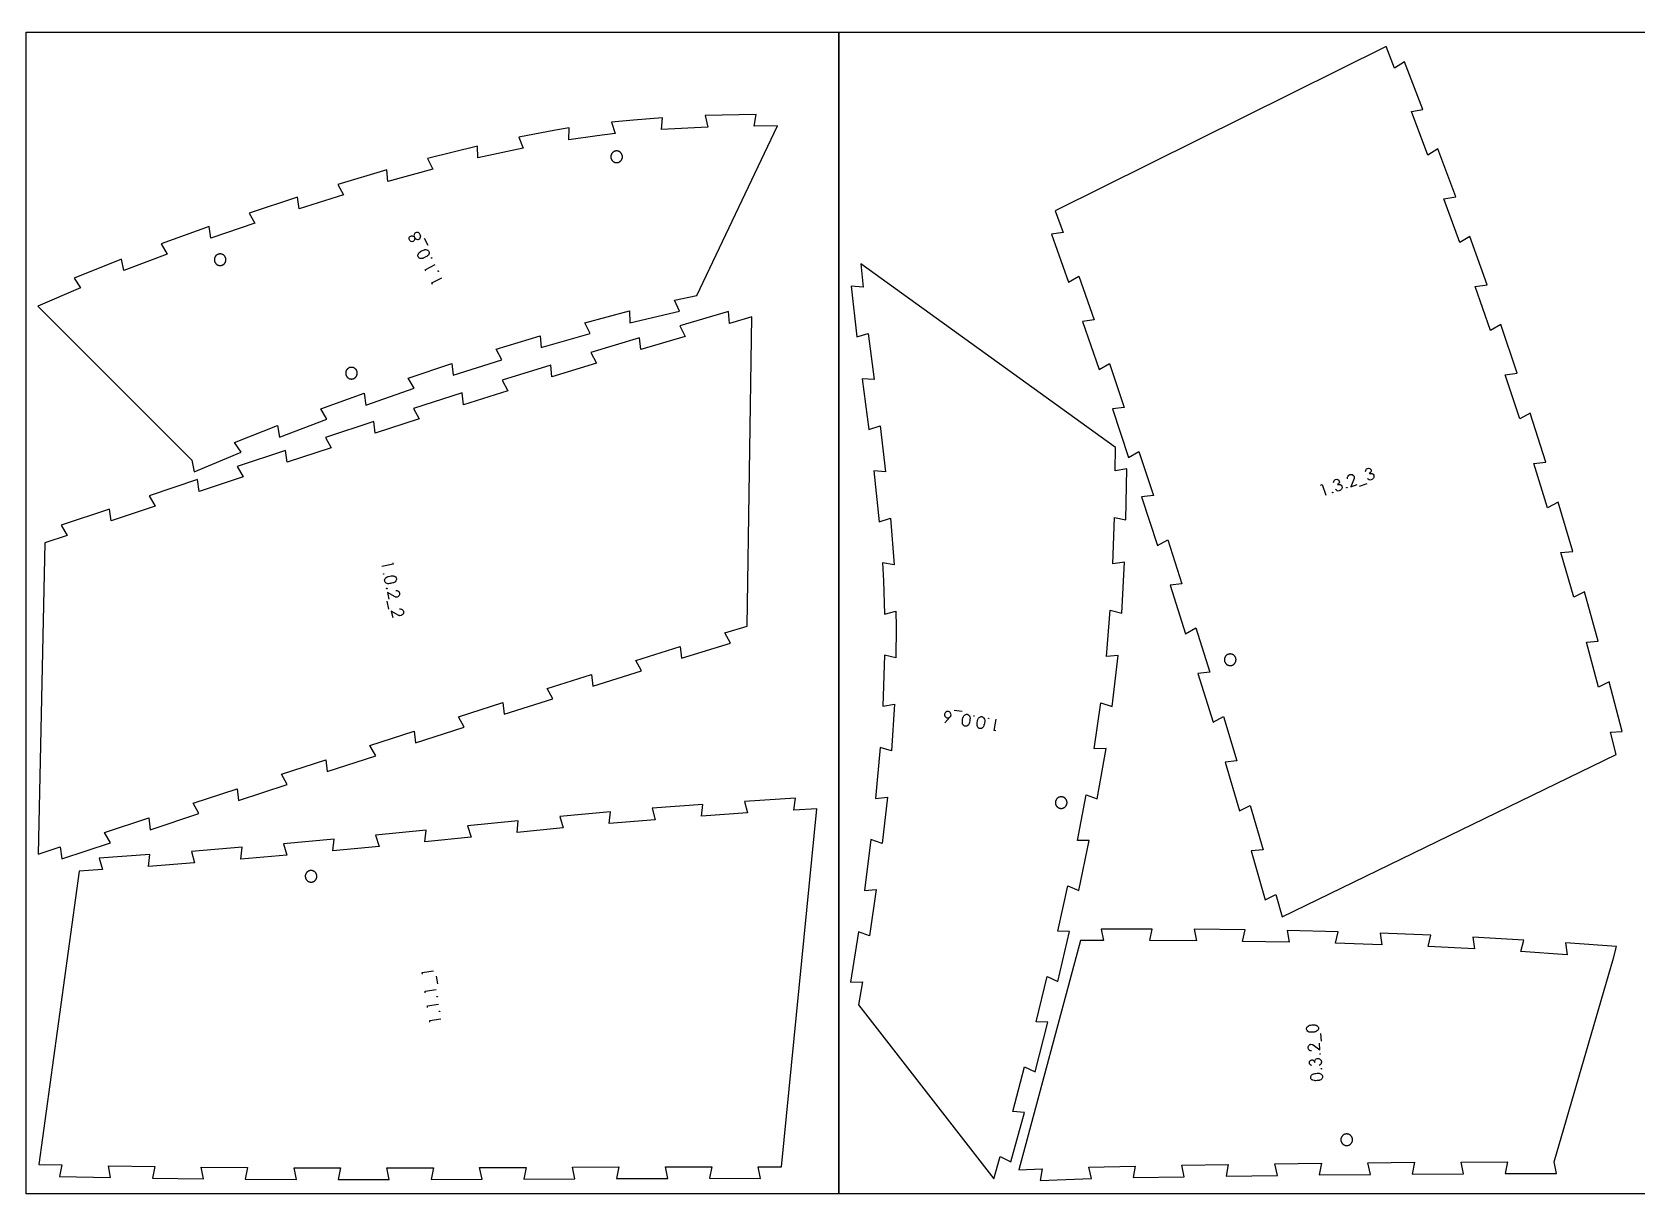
# Model space of a CAD drawing. Header units: millimetres. Extents: x 0 to 7990, y -4000 to -3000.
# Drawn here: x 4905 to 6287, y -4000 to -3000 of the extents above; entities that cross this region are included whole.
import ezdxf

# ---------------------------------------------------------------- set-up
doc = ezdxf.new("R2010")
doc.units = ezdxf.units.MM
doc.header["$MEASUREMENT"] = 0
for name, color, linetype, true_color in [('Default', 18, 'Continuous', 0x000000), ('nest$l_engrave_text', 5, 'Continuous', 0x0000ff), ('nest$l_inner_cut', 3, 'Continuous', 0x00ff00), ('nest$l_outer_cut', 1, 'Continuous', 0xff0000)]:
    doc.layers.add(name, color=color, linetype=linetype, true_color=true_color)

msp = doc.modelspace()

# ---------------------------------------------------------------- linework, layer by layer
at = {"layer": 'Default'}
for points in [[(4900, -4000), (4900, -3000), (5600, -3000), (5600, -4000)], [(5600, -4000), (5600, -3000), (6300, -3000), (6300, -4000)]]:
    msp.add_lwpolyline(points, close=True, dxfattribs=at)
at = {"layer": 'nest$l_engrave_text'}
for points in [[(5234.1, -3176.2), (5234.5, -3176.9), (5235, -3177.5), (5235.6, -3178), (5236.2, -3178.3), (5236.9, -3178.5), (5237.6, -3178.5), (5238.2, -3178.3), (5238.9, -3177.8), (5239.4, -3177.1), (5239.6, -3176.3), (5239.7, -3175.4), (5239.4, -3174.5), (5239, -3173.8), (5238.6, -3173.2), (5238, -3172.8), (5237.5, -3172.6), (5236.7, -3172.4), (5236, -3172.5), (5235.3, -3172.7), (5234.8, -3173.1), (5234.5, -3173.5), (5234.2, -3174.1), (5234, -3174.5), (5233.9, -3175.2), (5234, -3175.8), (5234.3, -3176.6), (5234.5, -3177.3), (5234.6, -3178), (5234.4, -3178.8), (5234.1, -3179.4), (5233.6, -3179.9), (5233.3, -3180.2), (5232.9, -3180.3), (5232.2, -3180.4), (5231.5, -3180.2), (5230.9, -3179.8), (5230.4, -3179.3), (5230, -3178.7), (5229.8, -3178.1), (5229.8, -3177.4), (5229.9, -3176.9), (5230.2, -3176.3), (5230.6, -3175.8), (5231.1, -3175.5), (5231.6, -3175.4), (5232.3, -3175.3), (5233, -3175.6), (5233.7, -3175.9)], [(5247, -3190.3), (5246.8, -3191), (5246.4, -3191.9), (5245.6, -3192.6), (5245.6, -3192.7), (5245.4, -3192.8), (5245.1, -3193), (5244.8, -3193.2), (5243.7, -3193.8), (5242.5, -3194.4), (5242.1, -3194.5), (5241.7, -3194.6), (5241.5, -3194.7), (5241.4, -3194.8), (5240.8, -3194.9), (5240.2, -3194.9), (5239.6, -3194.8), (5239.3, -3194.8), (5238.5, -3194.5), (5238, -3194), (5237.6, -3193.5), (5237.3, -3192.7), (5237.2, -3191.9), (5237.4, -3191.3), (5237.8, -3190.5), (5238.2, -3190), (5238.9, -3189.4), (5239.5, -3188.9), (5240.4, -3188.4), (5241.3, -3188), (5242, -3187.6), (5242.9, -3187.4), (5243.4, -3187.2), (5244.1, -3187.2), (5244.9, -3187.3), (5245.5, -3187.6), (5246, -3187.8), (5246.5, -3188.2), (5246.8, -3188.7), (5247, -3189.5)], [(5248.9, -3194.5), (5248.8, -3194.3), (5249, -3194.2), (5249.1, -3194.1), (5249.3, -3194.3), (5249.3, -3194.5), (5249.2, -3194.6), (5249, -3194.6)], [(5254.7, -3205.9), (5254.6, -3205.7), (5254.8, -3205.5), (5254.9, -3205.5), (5255.1, -3205.7), (5255.1, -3205.8), (5255, -3206), (5254.8, -3206)], [(6025.2, -3396.1), (6025.4, -3396.1), (6025.5, -3396.2), (6025.5, -3396.4), (6025.4, -3396.6), (6025.2, -3396.5), (6025.1, -3396.4), (6025.1, -3396.2)], [(6037.3, -3392), (6037.5, -3392), (6037.6, -3392.1), (6037.6, -3392.3), (6037.5, -3392.4), (6037.3, -3392.4), (6037.2, -3392.2), (6037.2, -3392.1)], [(5208.1, -3466.4), (5208.1, -3466.5), (5208, -3466.6), (5207.8, -3466.6), (5207.7, -3466.5), (5207.7, -3466.3), (5207.9, -3466.2), (5208, -3466.2)], [(5208.8, -3470.8), (5209.2, -3470.2), (5209.9, -3469.5), (5210.8, -3469), (5210.9, -3468.9), (5211.1, -3468.9), (5211.4, -3468.8), (5211.8, -3468.6), (5213, -3468.3), (5214.2, -3468.1), (5214.7, -3468.1), (5215.1, -3468), (5215.3, -3468), (5215.4, -3468), (5216.1, -3468.1), (5216.7, -3468.2), (5217.1, -3468.4), (5217.5, -3468.5), (5218.1, -3469), (5218.5, -3469.6), (5218.8, -3470.2), (5218.9, -3471.1), (5218.7, -3471.8), (5218.4, -3472.4), (5217.8, -3473.1), (5217.3, -3473.4), (5216.4, -3473.9), (5215.7, -3474.1), (5214.7, -3474.4), (5213.8, -3474.6), (5212.9, -3474.7), (5212.1, -3474.8), (5211.5, -3474.8), (5210.8, -3474.6), (5210.1, -3474.3), (5209.6, -3473.9), (5209.2, -3473.5), (5208.8, -3473), (5208.7, -3472.4), (5208.6, -3471.7)], [(5210.8, -3478.8), (5210.8, -3479), (5210.6, -3479.1), (5210.4, -3479.1), (5210.3, -3478.9), (5210.4, -3478.8), (5210.5, -3478.7), (5210.7, -3478.7)], [(5711.8, -3588), (5712.3, -3588.6), (5712.7, -3589.4), (5712.9, -3590.4), (5712.9, -3590.5), (5712.9, -3590.8), (5712.9, -3591.1), (5712.8, -3591.5), (5712.7, -3592.8), (5712.5, -3594), (5712.3, -3594.4), (5712.2, -3594.8), (5712.1, -3595), (5712.1, -3595.2), (5711.5, -3596.2), (5711.1, -3596.6), (5710.9, -3596.9), (5710.2, -3597.3), (5709.5, -3597.5), (5708.8, -3597.5), (5708, -3597.3), (5707.3, -3596.9), (5706.9, -3596.3), (5706.5, -3595.6), (5706.4, -3594.9), (5706.3, -3594), (5706.3, -3593.3), (5706.4, -3592.2), (5706.5, -3591.2), (5706.7, -3590.4), (5707, -3589.6), (5707.2, -3589.1), (5707.6, -3588.5), (5708.1, -3588), (5708.7, -3587.6), (5709.2, -3587.3), (5709.8, -3587.2), (5710.4, -3587.2), (5711.1, -3587.5)], [(5716.3, -3588.9), (5716.1, -3588.9), (5716.1, -3588.7), (5716.2, -3588.5), (5716.3, -3588.5), (5716.5, -3588.6), (5716.5, -3588.7), (5716.4, -3588.9)], [(5724.4, -3590), (5724.9, -3590.6), (5725.3, -3591.4), (5725.5, -3592.4), (5725.5, -3592.5), (5725.5, -3592.8), (5725.5, -3593.1), (5725.5, -3593.5), (5725.3, -3594.7), (5725.1, -3596), (5724.9, -3596.4), (5724.8, -3596.8), (5724.7, -3597), (5724.7, -3597.2), (5724.1, -3598.2), (5723.8, -3598.6), (5723.5, -3598.9), (5722.8, -3599.3), (5722.1, -3599.5), (5721.4, -3599.5), (5720.6, -3599.3), (5719.9, -3598.9), (5719.5, -3598.3), (5719.2, -3597.6), (5719, -3596.9), (5718.9, -3596), (5718.9, -3595.2), (5719, -3594.2), (5719.2, -3593.2), (5719.3, -3592.4), (5719.6, -3591.6), (5719.8, -3591.1), (5720.2, -3590.5), (5720.8, -3590), (5721.3, -3589.6), (5721.8, -3589.3), (5722.4, -3589.2), (5723, -3589.2), (5723.7, -3589.5)], [(5728.9, -3590.9), (5728.7, -3590.9), (5728.7, -3590.7), (5728.8, -3590.5), (5729, -3590.5), (5729.1, -3590.6), (5729.1, -3590.7), (5729, -3590.9)], [(5253.7, -3830.3), (5253.7, -3830.1), (5253.9, -3830), (5254, -3830.1), (5254.1, -3830.2), (5254.1, -3830.4), (5253.9, -3830.5), (5253.8, -3830.4)], [(5255.7, -3842.9), (5255.7, -3842.7), (5255.9, -3842.6), (5256, -3842.7), (5256.1, -3842.8), (5256.1, -3843), (5255.9, -3843.1), (5255.8, -3843.1)], [(6012.6, -3858.9), (6012.2, -3859.5), (6011.4, -3860), (6010.5, -3860.5), (6010.4, -3860.5), (6010.2, -3860.5), (6009.9, -3860.6), (6009.4, -3860.7), (6008.2, -3860.9), (6007, -3860.9), (6006.5, -3860.9), (6006.1, -3860.9), (6005.8, -3860.9), (6005.7, -3860.8), (6005.1, -3860.7), (6004.5, -3860.5), (6004.1, -3860.3), (6003.8, -3860.1), (6003.2, -3859.5), (6002.9, -3858.9), (6002.7, -3858.2), (6002.7, -3857.4), (6002.9, -3856.7), (6003.3, -3856.1), (6004, -3855.6), (6004.6, -3855.3), (6005.4, -3854.9), (6006.2, -3854.8), (6007.2, -3854.6), (6008.2, -3854.5), (6009, -3854.5), (6009.9, -3854.6), (6010.5, -3854.7), (6011.1, -3854.9), (6011.8, -3855.3), (6012.3, -3855.7), (6012.6, -3856.1), (6012.9, -3856.7), (6013, -3857.3), (6012.9, -3858.1)], [(6014.2, -3879.6), (6014.2, -3879.5), (6014.4, -3879.4), (6014.6, -3879.4), (6014.7, -3879.6), (6014.6, -3879.8), (6014.4, -3879.8), (6014.3, -3879.8)], [(6016.3, -3900.5), (6015.8, -3901.1), (6015.1, -3901.7), (6014.1, -3902.1), (6014, -3902.1), (6013.8, -3902.2), (6013.5, -3902.3), (6013.1, -3902.4), (6011.9, -3902.5), (6010.6, -3902.6), (6010.1, -3902.6), (6009.7, -3902.5), (6009.5, -3902.5), (6009.4, -3902.5), (6008.2, -3902.2), (6007.7, -3901.9), (6007.4, -3901.8), (6006.8, -3901.2), (6006.5, -3900.6), (6006.3, -3899.9), (6006.3, -3899.1), (6006.6, -3898.3), (6007, -3897.8), (6007.6, -3897.2), (6008.2, -3896.9), (6009.1, -3896.6), (6009.8, -3896.4), (6010.8, -3896.3), (6011.8, -3896.2), (6012.7, -3896.2), (6013.5, -3896.2), (6014.1, -3896.3), (6014.8, -3896.6), (6015.4, -3896.9), (6015.9, -3897.4), (6016.2, -3897.8), (6016.5, -3898.4), (6016.6, -3898.9), (6016.6, -3899.7)], [(6015.3, -3892.4), (6015.3, -3892.2), (6015.5, -3892.1), (6015.7, -3892.1), (6015.8, -3892.3), (6015.7, -3892.5), (6015.5, -3892.6), (6015.4, -3892.5)]]:
    msp.add_lwpolyline(points, close=True, dxfattribs=at)
for points in [[(5246.1, -3183.7), (5243.1, -3177.7)], [(5244.1, -3205.8), (5243.5, -3204.5), (5252.2, -3200)], [(5249.9, -3217.1), (5249.3, -3215.9), (5258, -3211.4)], [(6026, -3387.6), (6026.3, -3386.7), (6026.5, -3386), (6027.1, -3385.5), (6027.8, -3385.1), (6028.7, -3384.9), (6029.7, -3385.1), (6030.4, -3385.6), (6030.9, -3386.4), (6031, -3387.3), (6030.7, -3388.2), (6030.1, -3388.9), (6029.3, -3389.4), (6030.7, -3389.3), (6031.8, -3389.5), (6032.6, -3390), (6033.1, -3390.8), (6033.3, -3391.5), (6033.3, -3392.2), (6033.2, -3392.8), (6032.9, -3393.4), (6032.1, -3394.3), (6030.8, -3394.9), (6029.9, -3395), (6029.1, -3394.8), (6028.5, -3394.4), (6027.7, -3393.7)], [(6038.1, -3384.4), (6038.1, -3383.9), (6038.1, -3383.2), (6038.2, -3382.6), (6038.5, -3382.1), (6039.1, -3381.4), (6039.9, -3380.9), (6040.5, -3380.7), (6041, -3380.7), (6041.6, -3380.7), (6042.1, -3380.9), (6043.1, -3381.6), (6043.4, -3382), (6043.7, -3382.5), (6043.8, -3383.4), (6043.8, -3383.7), (6043.8, -3383.9), (6043.7, -3384.3), (6040.8, -3391.3), (6046.3, -3389.4)], [(6053.5, -3378.2), (6053.7, -3377.2), (6054, -3376.6), (6054.5, -3376), (6055.3, -3375.6), (6056.2, -3375.4), (6057.1, -3375.6), (6057.9, -3376.2), (6058.4, -3376.9), (6058.4, -3377.8), (6058.1, -3378.7), (6057.5, -3379.4), (6056.7, -3379.9), (6058.1, -3379.8), (6059.3, -3380), (6060.1, -3380.5), (6060.6, -3381.3), (6060.7, -3382), (6060.8, -3382.7), (6060.7, -3383.3), (6060.4, -3383.9), (6059.5, -3384.8), (6058.3, -3385.5), (6057.4, -3385.6), (6056.6, -3385.3), (6055.9, -3384.9), (6055.2, -3384.2)], [(6014.7, -3389.9), (6016.1, -3389.4), (6019.3, -3398.7)], [(6048.4, -3390.8), (6054.8, -3388.5)], [(5215.6, -3456.7), (5215.9, -3458.1), (5206.3, -3460.1)], [(5218.2, -3480.5), (5218.7, -3480.6), (5219.4, -3480.7), (5220, -3480.9), (5220.4, -3481.2), (5221.1, -3481.9), (5221.5, -3482.8), (5221.6, -3483.3), (5221.5, -3483.9), (5221.4, -3484.5), (5221.2, -3485), (5220.4, -3485.8), (5219.9, -3486.1), (5219.4, -3486.3), (5218.5, -3486.3), (5218.2, -3486.3), (5218, -3486.3), (5217.6, -3486.1), (5211.1, -3482.3), (5212.3, -3488)], [(5210.6, -3489.9), (5212, -3496.6)], [(5221.6, -3496.5), (5222.1, -3496.5), (5222.8, -3496.6), (5223.3, -3496.8), (5223.8, -3497.1), (5224.5, -3497.8), (5224.9, -3498.7), (5225, -3499.3), (5224.9, -3499.8), (5224.8, -3500.4), (5224.6, -3500.9), (5223.8, -3501.7), (5223.3, -3502), (5222.8, -3502.2), (5221.8, -3502.3), (5221.5, -3502.2), (5221.4, -3502.2), (5221, -3502.1), (5214.4, -3498.3), (5215.7, -3504)], [(5691.2, -3594.6), (5695.5, -3589.8), (5695.8, -3589.3), (5696.2, -3588.8), (5696.3, -3588.4), (5696.5, -3587.6), (5696.4, -3586.9), (5696.1, -3586.2), (5695.7, -3585.6), (5695.1, -3585.2), (5694.3, -3584.9), (5693.5, -3584.8), (5692.8, -3584.9), (5692, -3585.3), (5691.4, -3585.8), (5691.1, -3586.4), (5690.9, -3587.2), (5690.9, -3588), (5691.2, -3588.8), (5691.7, -3589.4), (5692.3, -3589.9), (5693, -3590.1), (5693.9, -3590.2), (5694.3, -3590.1), (5694.8, -3590), (5695.3, -3589.7), (5695.8, -3589.3)], [(5706, -3584.8), (5699.3, -3583.8)], [(5735.2, -3601.4), (5733.8, -3601.1), (5735.3, -3591.5)], [(5241.2, -3810.9), (5240.9, -3809.4), (5250.6, -3807.9)], [(5254.4, -3819.2), (5253.3, -3812.5)], [(5243.7, -3826.9), (5243.5, -3825.5), (5253.1, -3824)], [(5245.7, -3839.5), (5245.5, -3838.1), (5255.1, -3836.6)], [(5247.7, -3852.1), (5247.5, -3850.8), (5257.1, -3849.2)], [(6007, -3877), (6006.5, -3876.9), (6005.8, -3876.8), (6005.3, -3876.5), (6004.9, -3876.1), (6004.4, -3875.3), (6004.1, -3874.4), (6004, -3873.8), (6004.1, -3873.3), (6004.3, -3872.8), (6004.6, -3872.3), (6005.5, -3871.5), (6006, -3871.3), (6006.5, -3871.2), (6007.5, -3871.3), (6007.8, -3871.3), (6007.9, -3871.4), (6008.3, -3871.6), (6014.3, -3876.1), (6013.8, -3870.3)], [(6015.7, -3868.6), (6015.1, -3861.9)], [(6007.2, -3889.5), (6006.4, -3889.1), (6005.8, -3888.7), (6005.4, -3888), (6005.2, -3887.2), (6005.3, -3886.2), (6005.7, -3885.4), (6006.4, -3884.8), (6007.2, -3884.5), (6008.1, -3884.6), (6008.9, -3885.2), (6009.4, -3885.9), (6009.8, -3886.8), (6010, -3885.4), (6010.5, -3884.4), (6011.1, -3883.7), (6012, -3883.4), (6012.8, -3883.5), (6013.4, -3883.6), (6014, -3883.8), (6014.5, -3884.2), (6015.2, -3885.3), (6015.5, -3886.7), (6015.4, -3887.5), (6015, -3888.3), (6014.4, -3888.8), (6013.6, -3889.4)]]:
    msp.add_lwpolyline(points, dxfattribs=at)
at = {"layer": 'nest$l_inner_cut'}
for points in [[(5406.2, -3102.8), (5406.1, -3102.9), (5405.9, -3103), (5405.8, -3103.1), (5405.6, -3103.2), (5405.5, -3103.3), (5405.3, -3103.4), (5405.2, -3103.5), (5405.1, -3103.6), (5404.9, -3103.8), (5404.8, -3103.9), (5404.7, -3104), (5404.6, -3104.1), (5404.5, -3104.3), (5404.4, -3104.4), (5404.3, -3104.6), (5404.2, -3104.7), (5404.1, -3104.9), (5404, -3105), (5404, -3105.2), (5403.9, -3105.3), (5403.8, -3105.5), (5403.8, -3105.7), (5403.7, -3105.8), (5403.7, -3106), (5403.6, -3106.2), (5403.6, -3106.3), (5403.5, -3106.5), (5403.5, -3106.7), (5403.5, -3106.8), (5403.5, -3107), (5403.5, -3107.2), (5403.5, -3107.4), (5403.5, -3107.5), (5403.5, -3107.7), (5403.5, -3107.9), (5403.5, -3108), (5403.6, -3108.2), (5403.6, -3108.4), (5403.6, -3108.6), (5403.7, -3108.7), (5403.7, -3108.9), (5403.8, -3109.1), (5403.9, -3109.2), (5403.9, -3109.4), (5404, -3109.5), (5404.1, -3109.7), (5404.2, -3109.8), (5404.3, -3110), (5404.4, -3110.1), (5404.5, -3110.3), (5404.6, -3110.4), (5404.7, -3110.5), (5404.8, -3110.7), (5404.9, -3110.8), (5405, -3110.9), (5405.2, -3111), (5405.3, -3111.2), (5405.4, -3111.3), (5405.6, -3111.4), (5405.7, -3111.5), (5405.8, -3111.6), (5406, -3111.6), (5406.2, -3111.7), (5406.3, -3111.8), (5406.5, -3111.9), (5406.6, -3111.9), (5406.8, -3112), (5407, -3112.1), (5407.1, -3112.1), (5407.3, -3112.2), (5407.5, -3112.2), (5407.6, -3112.2), (5407.8, -3112.3), (5408, -3112.3), (5408.1, -3112.3), (5408.3, -3112.3), (5408.5, -3112.3), (5408.7, -3112.3), (5408.8, -3112.3), (5409, -3112.3), (5409.2, -3112.2), (5409.4, -3112.2), (5409.5, -3112.2), (5409.7, -3112.1), (5409.9, -3112.1), (5410, -3112.1), (5410.2, -3112), (5410.4, -3111.9), (5410.5, -3111.9), (5410.7, -3111.8), (5410.8, -3111.7), (5411, -3111.6), (5411.1, -3111.5), (5411.3, -3111.4), (5411.4, -3111.3), (5411.5, -3111.2), (5411.7, -3111.1), (5411.8, -3111), (5411.9, -3110.9), (5412.1, -3110.8), (5412.2, -3110.7), (5412.3, -3110.5), (5412.4, -3110.4), (5412.5, -3110.2), (5412.6, -3110.1), (5412.7, -3110), (5412.8, -3109.8), (5412.9, -3109.7), (5413, -3109.5), (5413, -3109.4), (5413.1, -3109.2), (5413.2, -3109), (5413.2, -3108.9), (5413.3, -3108.7), (5413.3, -3108.5), (5413.4, -3108.4), (5413.4, -3108.2), (5413.4, -3108), (5413.4, -3107.8), (5413.5, -3107.7), (5413.5, -3107.5), (5413.5, -3107.3), (5413.5, -3107.2), (5413.5, -3107), (5413.5, -3106.8), (5413.4, -3106.6), (5413.4, -3106.5), (5413.4, -3106.3), (5413.3, -3106.1), (5413.3, -3106), (5413.2, -3105.8), (5413.2, -3105.6), (5413.1, -3105.5), (5413.1, -3105.3), (5413, -3105.1), (5412.9, -3105), (5412.8, -3104.8), (5412.7, -3104.7), (5412.6, -3104.5), (5412.5, -3104.4), (5412.4, -3104.3), (5412.3, -3104.1), (5412.2, -3104), (5412.1, -3103.9), (5412, -3103.7), (5411.9, -3103.6), (5411.7, -3103.5), (5411.6, -3103.4), (5411.5, -3103.3), (5411.3, -3103.2), (5411.2, -3103.1), (5411, -3103), (5410.9, -3102.9), (5410.7, -3102.8), (5410.6, -3102.8), (5410.4, -3102.7), (5410.2, -3102.6), (5410.1, -3102.6), (5409.9, -3102.5), (5409.7, -3102.5), (5409.6, -3102.4), (5409.4, -3102.4), (5409.2, -3102.4), (5409.1, -3102.3), (5408.9, -3102.3), (5408.7, -3102.3), (5408.5, -3102.3), (5408.4, -3102.3), (5408.2, -3102.3), (5408, -3102.3), (5407.9, -3102.3), (5407.7, -3102.4), (5407.5, -3102.4), (5407.3, -3102.4), (5407.2, -3102.5), (5407, -3102.5), (5406.8, -3102.6), (5406.7, -3102.6), (5406.5, -3102.7), (5406.4, -3102.8)], [(5064.7, -3191.4), (5064.6, -3191.5), (5064.4, -3191.6), (5064.3, -3191.7), (5064.1, -3191.8), (5064, -3191.9), (5063.8, -3192), (5063.7, -3192.1), (5063.6, -3192.2), (5063.4, -3192.4), (5063.3, -3192.5), (5063.2, -3192.6), (5063.1, -3192.7), (5063, -3192.9), (5062.9, -3193), (5062.8, -3193.2), (5062.7, -3193.3), (5062.6, -3193.5), (5062.5, -3193.6), (5062.5, -3193.8), (5062.4, -3193.9), (5062.3, -3194.1), (5062.3, -3194.3), (5062.2, -3194.4), (5062.2, -3194.6), (5062.1, -3194.8), (5062.1, -3194.9), (5062, -3195.1), (5062, -3195.3), (5062, -3195.4), (5062, -3195.6), (5062, -3195.8), (5062, -3196), (5062, -3196.1), (5062, -3196.3), (5062, -3196.5), (5062, -3196.6), (5062.1, -3196.8), (5062.1, -3197), (5062.1, -3197.2), (5062.2, -3197.3), (5062.2, -3197.5), (5062.3, -3197.7), (5062.4, -3197.8), (5062.4, -3198), (5062.5, -3198.1), (5062.6, -3198.3), (5062.7, -3198.4), (5062.8, -3198.6), (5062.9, -3198.7), (5063, -3198.9), (5063.1, -3199), (5063.2, -3199.1), (5063.3, -3199.3), (5063.4, -3199.4), (5063.5, -3199.5), (5063.7, -3199.6), (5063.8, -3199.8), (5063.9, -3199.9), (5064.1, -3200), (5064.2, -3200.1), (5064.3, -3200.2), (5064.5, -3200.2), (5064.7, -3200.3), (5064.8, -3200.4), (5065, -3200.5), (5065.1, -3200.5), (5065.3, -3200.6), (5065.5, -3200.7), (5065.6, -3200.7), (5065.8, -3200.8), (5066, -3200.8), (5066.1, -3200.8), (5066.3, -3200.9), (5066.5, -3200.9), (5066.6, -3200.9), (5066.8, -3200.9), (5067, -3200.9), (5067.2, -3200.9), (5067.3, -3200.9), (5067.5, -3200.9), (5067.7, -3200.9), (5067.9, -3200.8), (5068, -3200.8), (5068.2, -3200.8), (5068.4, -3200.7), (5068.5, -3200.7), (5068.7, -3200.6), (5068.9, -3200.5), (5069, -3200.5), (5069.2, -3200.4), (5069.3, -3200.3), (5069.5, -3200.2), (5069.6, -3200.1), (5069.8, -3200), (5069.9, -3199.9), (5070, -3199.8), (5070.2, -3199.7), (5070.3, -3199.6), (5070.4, -3199.5), (5070.6, -3199.4), (5070.7, -3199.3), (5070.8, -3199.1), (5070.9, -3199), (5071, -3198.9), (5071.1, -3198.7), (5071.2, -3198.6), (5071.3, -3198.4), (5071.4, -3198.3), (5071.5, -3198.1), (5071.5, -3198), (5071.6, -3197.8), (5071.7, -3197.6), (5071.7, -3197.5), (5071.8, -3197.3), (5071.8, -3197.1), (5071.9, -3197), (5071.9, -3196.8), (5071.9, -3196.6), (5071.9, -3196.5), (5072, -3196.3), (5072, -3196.1), (5072, -3195.9), (5072, -3195.8), (5072, -3195.6), (5072, -3195.4), (5071.9, -3195.2), (5071.9, -3195.1), (5071.9, -3194.9), (5071.8, -3194.7), (5071.8, -3194.6), (5071.7, -3194.4), (5071.7, -3194.2), (5071.6, -3194.1), (5071.6, -3193.9), (5071.5, -3193.7), (5071.4, -3193.6), (5071.3, -3193.4), (5071.2, -3193.3), (5071.1, -3193.1), (5071, -3193), (5070.9, -3192.9), (5070.8, -3192.7), (5070.7, -3192.6), (5070.6, -3192.5), (5070.5, -3192.3), (5070.4, -3192.2), (5070.2, -3192.1), (5070.1, -3192), (5070, -3191.9), (5069.8, -3191.8), (5069.7, -3191.7), (5069.5, -3191.6), (5069.4, -3191.5), (5069.2, -3191.4), (5069.1, -3191.4), (5068.9, -3191.3), (5068.7, -3191.2), (5068.6, -3191.2), (5068.4, -3191.1), (5068.2, -3191.1), (5068.1, -3191), (5067.9, -3191), (5067.7, -3191), (5067.6, -3190.9), (5067.4, -3190.9), (5067.2, -3190.9), (5067, -3190.9), (5066.9, -3190.9), (5066.7, -3190.9), (5066.5, -3190.9), (5066.4, -3190.9), (5066.2, -3191), (5066, -3191), (5065.8, -3191), (5065.7, -3191.1), (5065.5, -3191.1), (5065.3, -3191.2), (5065.2, -3191.2), (5065, -3191.3), (5064.9, -3191.4)], [(5177.8, -3289.1), (5177.7, -3289.2), (5177.5, -3289.3), (5177.4, -3289.4), (5177.2, -3289.5), (5177.1, -3289.6), (5176.9, -3289.7), (5176.8, -3289.8), (5176.7, -3289.9), (5176.6, -3290), (5176.4, -3290.2), (5176.3, -3290.3), (5176.2, -3290.4), (5176.1, -3290.6), (5176, -3290.7), (5175.9, -3290.8), (5175.8, -3291), (5175.7, -3291.1), (5175.6, -3291.3), (5175.6, -3291.4), (5175.5, -3291.6), (5175.4, -3291.8), (5175.4, -3291.9), (5175.3, -3292.1), (5175.3, -3292.3), (5175.2, -3292.4), (5175.2, -3292.6), (5175.2, -3292.8), (5175.1, -3292.9), (5175.1, -3293.1), (5175.1, -3293.3), (5175.1, -3293.5), (5175.1, -3293.6), (5175.1, -3293.8), (5175.1, -3294), (5175.1, -3294.1), (5175.1, -3294.3), (5175.2, -3294.5), (5175.2, -3294.7), (5175.2, -3294.8), (5175.3, -3295), (5175.3, -3295.2), (5175.4, -3295.3), (5175.5, -3295.5), (5175.5, -3295.6), (5175.6, -3295.8), (5175.7, -3296), (5175.8, -3296.1), (5175.9, -3296.3), (5176, -3296.4), (5176.1, -3296.5), (5176.2, -3296.7), (5176.3, -3296.8), (5176.4, -3296.9), (5176.5, -3297.1), (5176.6, -3297.2), (5176.8, -3297.3), (5176.9, -3297.4), (5177, -3297.5), (5177.2, -3297.6), (5177.3, -3297.7), (5177.5, -3297.8), (5177.6, -3297.9), (5177.8, -3298), (5177.9, -3298.1), (5178.1, -3298.1), (5178.2, -3298.2), (5178.4, -3298.3), (5178.6, -3298.3), (5178.7, -3298.4), (5178.9, -3298.4), (5179.1, -3298.5), (5179.2, -3298.5), (5179.4, -3298.5), (5179.6, -3298.5), (5179.8, -3298.6), (5179.9, -3298.6), (5180.1, -3298.6), (5180.3, -3298.6), (5180.4, -3298.6), (5180.6, -3298.5), (5180.8, -3298.5), (5181, -3298.5), (5181.1, -3298.5), (5181.3, -3298.4), (5181.5, -3298.4), (5181.6, -3298.3), (5181.8, -3298.3), (5182, -3298.2), (5182.1, -3298.1), (5182.3, -3298.1), (5182.4, -3298), (5182.6, -3297.9), (5182.7, -3297.8), (5182.9, -3297.7), (5183, -3297.6), (5183.2, -3297.5), (5183.3, -3297.4), (5183.4, -3297.3), (5183.6, -3297.2), (5183.7, -3297.1), (5183.8, -3296.9), (5183.9, -3296.8), (5184, -3296.7), (5184.1, -3296.5), (5184.2, -3296.4), (5184.3, -3296.2), (5184.4, -3296.1), (5184.5, -3295.9), (5184.6, -3295.8), (5184.6, -3295.6), (5184.7, -3295.5), (5184.8, -3295.3), (5184.8, -3295.1), (5184.9, -3295), (5184.9, -3294.8), (5185, -3294.6), (5185, -3294.5), (5185, -3294.3), (5185.1, -3294.1), (5185.1, -3293.9), (5185.1, -3293.8), (5185.1, -3293.6), (5185.1, -3293.4), (5185.1, -3293.3), (5185.1, -3293.1), (5185, -3292.9), (5185, -3292.7), (5185, -3292.6), (5184.9, -3292.4), (5184.9, -3292.2), (5184.9, -3292.1), (5184.8, -3291.9), (5184.7, -3291.7), (5184.7, -3291.6), (5184.6, -3291.4), (5184.5, -3291.3), (5184.4, -3291.1), (5184.4, -3291), (5184.3, -3290.8), (5184.2, -3290.7), (5184.1, -3290.5), (5184, -3290.4), (5183.8, -3290.3), (5183.7, -3290.1), (5183.6, -3290), (5183.5, -3289.9), (5183.3, -3289.8), (5183.2, -3289.7), (5183.1, -3289.6), (5182.9, -3289.5), (5182.8, -3289.4), (5182.6, -3289.3), (5182.5, -3289.2), (5182.3, -3289.1), (5182.2, -3289), (5182, -3289), (5181.9, -3288.9), (5181.7, -3288.8), (5181.5, -3288.8), (5181.4, -3288.7), (5181.2, -3288.7), (5181, -3288.7), (5180.9, -3288.6), (5180.7, -3288.6), (5180.5, -3288.6), (5180.3, -3288.6), (5180.2, -3288.6), (5180, -3288.6), (5179.8, -3288.6), (5179.6, -3288.6), (5179.5, -3288.6), (5179.3, -3288.6), (5179.1, -3288.7), (5179, -3288.7), (5178.8, -3288.7), (5178.6, -3288.8), (5178.5, -3288.8), (5178.3, -3288.9), (5178.1, -3289), (5178, -3289)], [(5941.7, -3538.6), (5941.6, -3538.4), (5941.6, -3538.3), (5941.5, -3538.1), (5941.4, -3538), (5941.3, -3537.8), (5941.3, -3537.7), (5941.2, -3537.5), (5941.1, -3537.4), (5941, -3537.2), (5940.9, -3537.1), (5940.7, -3537), (5940.6, -3536.8), (5940.5, -3536.7), (5940.4, -3536.6), (5940.3, -3536.5), (5940.1, -3536.4), (5940, -3536.3), (5939.8, -3536.2), (5939.7, -3536.1), (5939.6, -3536), (5939.4, -3535.9), (5939.3, -3535.8), (5939.1, -3535.7), (5938.9, -3535.6), (5938.8, -3535.6), (5938.6, -3535.5), (5938.5, -3535.5), (5938.3, -3535.4), (5938.1, -3535.4), (5937.9, -3535.3), (5937.8, -3535.3), (5937.6, -3535.3), (5937.4, -3535.3), (5937.3, -3535.2), (5937.1, -3535.2), (5936.9, -3535.2), (5936.7, -3535.2), (5936.6, -3535.3), (5936.4, -3535.3), (5936.2, -3535.3), (5936, -3535.3), (5935.9, -3535.4), (5935.7, -3535.4), (5935.5, -3535.4), (5935.4, -3535.5), (5935.2, -3535.6), (5935.1, -3535.6), (5934.9, -3535.7), (5934.7, -3535.8), (5934.6, -3535.8), (5934.4, -3535.9), (5934.3, -3536), (5934.1, -3536.1), (5934, -3536.2), (5933.9, -3536.3), (5933.7, -3536.4), (5933.6, -3536.5), (5933.5, -3536.7), (5933.3, -3536.8), (5933.2, -3536.9), (5933.1, -3537), (5933, -3537.2), (5932.9, -3537.3), (5932.8, -3537.5), (5932.7, -3537.6), (5932.6, -3537.8), (5932.5, -3537.9), (5932.5, -3538.1), (5932.4, -3538.2), (5932.3, -3538.4), (5932.3, -3538.5), (5932.2, -3538.7), (5932.2, -3538.9), (5932.1, -3539), (5932.1, -3539.2), (5932, -3539.4), (5932, -3539.6), (5932, -3539.7), (5932, -3539.9), (5932, -3540.1), (5932, -3540.2), (5932, -3540.4), (5932, -3540.6), (5932, -3540.8), (5932, -3540.9), (5932, -3541.1), (5932.1, -3541.3), (5932.1, -3541.4), (5932.2, -3541.6), (5932.2, -3541.8), (5932.3, -3541.9), (5932.3, -3542.1), (5932.4, -3542.3), (5932.5, -3542.4), (5932.5, -3542.6), (5932.6, -3542.7), (5932.7, -3542.9), (5932.8, -3543), (5932.9, -3543.2), (5933, -3543.3), (5933.1, -3543.4), (5933.2, -3543.6), (5933.4, -3543.7), (5933.5, -3543.8), (5933.6, -3543.9), (5933.7, -3544.1), (5933.9, -3544.2), (5934, -3544.3), (5934.2, -3544.4), (5934.3, -3544.5), (5934.4, -3544.6), (5934.6, -3544.6), (5934.8, -3544.7), (5934.9, -3544.8), (5935.1, -3544.9), (5935.2, -3544.9), (5935.4, -3545), (5935.6, -3545), (5935.7, -3545.1), (5935.9, -3545.1), (5936.1, -3545.2), (5936.2, -3545.2), (5936.4, -3545.2), (5936.6, -3545.2), (5936.8, -3545.2), (5936.9, -3545.2), (5937.1, -3545.2), (5937.3, -3545.2), (5937.4, -3545.2), (5937.6, -3545.2), (5937.8, -3545.2), (5938, -3545.1), (5938.1, -3545.1), (5938.3, -3545.1), (5938.5, -3545), (5938.6, -3545), (5938.8, -3544.9), (5939, -3544.8), (5939.1, -3544.8), (5939.3, -3544.7), (5939.4, -3544.6), (5939.6, -3544.5), (5939.7, -3544.4), (5939.9, -3544.3), (5940, -3544.2), (5940.1, -3544.1), (5940.3, -3544), (5940.4, -3543.9), (5940.5, -3543.8), (5940.6, -3543.6), (5940.8, -3543.5), (5940.9, -3543.4), (5941, -3543.2), (5941.1, -3543.1), (5941.2, -3542.9), (5941.3, -3542.8), (5941.3, -3542.6), (5941.4, -3542.5), (5941.5, -3542.3), (5941.6, -3542.2), (5941.6, -3542), (5941.7, -3541.8), (5941.8, -3541.7), (5941.8, -3541.5), (5941.8, -3541.3), (5941.9, -3541.2), (5941.9, -3541), (5941.9, -3540.8), (5941.9, -3540.7), (5942, -3540.5), (5942, -3540.3), (5942, -3540.1), (5942, -3540), (5941.9, -3539.8), (5941.9, -3539.6), (5941.9, -3539.5), (5941.9, -3539.3), (5941.8, -3539.1), (5941.8, -3538.9), (5941.7, -3538.8)], [(5786.5, -3662.4), (5786.4, -3662.6), (5786.4, -3662.8), (5786.4, -3663), (5786.4, -3663.1), (5786.4, -3663.3), (5786.4, -3663.5), (5786.4, -3663.6), (5786.4, -3663.8), (5786.5, -3664), (5786.5, -3664.2), (5786.5, -3664.3), (5786.6, -3664.5), (5786.6, -3664.7), (5786.7, -3664.8), (5786.7, -3665), (5786.8, -3665.2), (5786.9, -3665.3), (5786.9, -3665.5), (5787, -3665.6), (5787.1, -3665.8), (5787.2, -3665.9), (5787.3, -3666.1), (5787.4, -3666.2), (5787.5, -3666.3), (5787.6, -3666.5), (5787.7, -3666.6), (5787.9, -3666.7), (5788, -3666.9), (5788.1, -3667), (5788.2, -3667.1), (5788.4, -3667.2), (5788.5, -3667.3), (5788.7, -3667.4), (5788.8, -3667.5), (5789, -3667.6), (5789.1, -3667.7), (5789.3, -3667.7), (5789.4, -3667.8), (5789.6, -3667.9), (5789.7, -3667.9), (5789.9, -3668), (5790.1, -3668), (5790.2, -3668.1), (5790.4, -3668.1), (5790.6, -3668.1), (5790.8, -3668.2), (5790.9, -3668.2), (5791.1, -3668.2), (5791.3, -3668.2), (5791.4, -3668.2), (5791.6, -3668.2), (5791.8, -3668.2), (5792, -3668.2), (5792.1, -3668.2), (5792.3, -3668.1), (5792.5, -3668.1), (5792.7, -3668.1), (5792.8, -3668), (5793, -3668), (5793.1, -3667.9), (5793.3, -3667.8), (5793.5, -3667.8), (5793.6, -3667.7), (5793.8, -3667.6), (5793.9, -3667.5), (5794.1, -3667.4), (5794.2, -3667.3), (5794.4, -3667.2), (5794.5, -3667.1), (5794.6, -3667), (5794.8, -3666.9), (5794.9, -3666.8), (5795, -3666.7), (5795.1, -3666.6), (5795.3, -3666.4), (5795.4, -3666.3), (5795.5, -3666.1), (5795.6, -3666), (5795.7, -3665.9), (5795.7, -3665.7), (5795.8, -3665.6), (5795.9, -3665.4), (5796, -3665.2), (5796, -3665.1), (5796.1, -3664.9), (5796.2, -3664.8), (5796.2, -3664.6), (5796.3, -3664.4), (5796.3, -3664.3), (5796.3, -3664.1), (5796.4, -3663.9), (5796.4, -3663.7), (5796.4, -3663.6), (5796.4, -3663.4), (5796.4, -3663.2), (5796.4, -3663), (5796.4, -3662.9), (5796.4, -3662.7), (5796.4, -3662.5), (5796.3, -3662.4), (5796.3, -3662.2), (5796.3, -3662), (5796.2, -3661.9), (5796.2, -3661.7), (5796.1, -3661.5), (5796.1, -3661.4), (5796, -3661.2), (5795.9, -3661), (5795.8, -3660.9), (5795.7, -3660.7), (5795.7, -3660.6), (5795.6, -3660.4), (5795.5, -3660.3), (5795.4, -3660.2), (5795.3, -3660), (5795.1, -3659.9), (5795, -3659.8), (5794.9, -3659.6), (5794.8, -3659.5), (5794.6, -3659.4), (5794.5, -3659.3), (5794.4, -3659.2), (5794.2, -3659.1), (5794.1, -3659), (5793.9, -3658.9), (5793.8, -3658.8), (5793.6, -3658.7), (5793.5, -3658.7), (5793.3, -3658.6), (5793.2, -3658.5), (5793, -3658.5), (5792.8, -3658.4), (5792.7, -3658.4), (5792.5, -3658.3), (5792.3, -3658.3), (5792.1, -3658.3), (5792, -3658.2), (5791.8, -3658.2), (5791.6, -3658.2), (5791.5, -3658.2), (5791.3, -3658.2), (5791.1, -3658.2), (5790.9, -3658.2), (5790.8, -3658.3), (5790.6, -3658.3), (5790.4, -3658.3), (5790.3, -3658.4), (5790.1, -3658.4), (5789.9, -3658.4), (5789.8, -3658.5), (5789.6, -3658.6), (5789.4, -3658.6), (5789.3, -3658.7), (5789.1, -3658.8), (5789, -3658.9), (5788.8, -3658.9), (5788.7, -3659), (5788.5, -3659.1), (5788.4, -3659.2), (5788.2, -3659.3), (5788.1, -3659.5), (5788, -3659.6), (5787.9, -3659.7), (5787.7, -3659.8), (5787.6, -3659.9), (5787.5, -3660.1), (5787.4, -3660.2), (5787.3, -3660.4), (5787.2, -3660.5), (5787.1, -3660.7), (5787, -3660.8), (5787, -3661), (5786.9, -3661.1), (5786.8, -3661.3), (5786.7, -3661.4), (5786.7, -3661.6), (5786.6, -3661.8), (5786.6, -3661.9), (5786.5, -3662.1), (5786.5, -3662.3)], [(5144.5, -3721.7), (5144.3, -3721.7), (5144.2, -3721.8), (5144, -3721.8), (5143.8, -3721.9), (5143.7, -3721.9), (5143.5, -3722), (5143.4, -3722), (5143.2, -3722.1), (5143, -3722.2), (5142.9, -3722.3), (5142.7, -3722.4), (5142.6, -3722.5), (5142.4, -3722.6), (5142.3, -3722.7), (5142.2, -3722.8), (5142, -3722.9), (5141.9, -3723), (5141.8, -3723.1), (5141.7, -3723.2), (5141.5, -3723.4), (5141.4, -3723.5), (5141.3, -3723.6), (5141.2, -3723.8), (5141.1, -3723.9), (5141, -3724.1), (5140.9, -3724.2), (5140.9, -3724.4), (5140.8, -3724.5), (5140.7, -3724.7), (5140.6, -3724.8), (5140.6, -3725), (5140.5, -3725.2), (5140.5, -3725.3), (5140.4, -3725.5), (5140.4, -3725.7), (5140.4, -3725.8), (5140.3, -3726), (5140.3, -3726.2), (5140.3, -3726.4), (5140.3, -3726.5), (5140.3, -3726.7), (5140.3, -3726.9), (5140.3, -3727), (5140.3, -3727.2), (5140.4, -3727.4), (5140.4, -3727.6), (5140.4, -3727.7), (5140.5, -3727.9), (5140.5, -3728.1), (5140.6, -3728.2), (5140.6, -3728.4), (5140.7, -3728.6), (5140.7, -3728.7), (5140.8, -3728.9), (5140.9, -3729), (5141, -3729.2), (5141.1, -3729.3), (5141.2, -3729.5), (5141.3, -3729.6), (5141.4, -3729.8), (5141.5, -3729.9), (5141.6, -3730), (5141.7, -3730.1), (5141.8, -3730.3), (5142, -3730.4), (5142.1, -3730.5), (5142.2, -3730.6), (5142.4, -3730.7), (5142.5, -3730.8), (5142.7, -3730.9), (5142.8, -3731), (5143, -3731.1), (5143.1, -3731.2), (5143.3, -3731.2), (5143.4, -3731.3), (5143.6, -3731.4), (5143.8, -3731.4), (5143.9, -3731.5), (5144.1, -3731.5), (5144.3, -3731.5), (5144.4, -3731.6), (5144.6, -3731.6), (5144.8, -3731.6), (5145, -3731.6), (5145.1, -3731.7), (5145.3, -3731.7), (5145.5, -3731.7), (5145.7, -3731.6), (5145.8, -3731.6), (5146, -3731.6), (5146.2, -3731.6), (5146.3, -3731.5), (5146.5, -3731.5), (5146.7, -3731.5), (5146.8, -3731.4), (5147, -3731.4), (5147.2, -3731.3), (5147.3, -3731.2), (5147.5, -3731.2), (5147.6, -3731.1), (5147.8, -3731), (5147.9, -3730.9), (5148.1, -3730.8), (5148.2, -3730.7), (5148.4, -3730.6), (5148.5, -3730.5), (5148.6, -3730.4), (5148.8, -3730.3), (5148.9, -3730.1), (5149, -3730), (5149.1, -3729.9), (5149.2, -3729.7), (5149.3, -3729.6), (5149.4, -3729.5), (5149.5, -3729.3), (5149.6, -3729.2), (5149.7, -3729), (5149.8, -3728.9), (5149.9, -3728.7), (5149.9, -3728.6), (5150, -3728.4), (5150, -3728.2), (5150.1, -3728.1), (5150.1, -3727.9), (5150.2, -3727.7), (5150.2, -3727.6), (5150.2, -3727.4), (5150.3, -3727.2), (5150.3, -3727), (5150.3, -3726.9), (5150.3, -3726.7), (5150.3, -3726.5), (5150.3, -3726.3), (5150.3, -3726.2), (5150.3, -3726), (5150.2, -3725.8), (5150.2, -3725.7), (5150.2, -3725.5), (5150.1, -3725.3), (5150.1, -3725.2), (5150, -3725), (5150, -3724.8), (5149.9, -3724.7), (5149.8, -3724.5), (5149.7, -3724.4), (5149.7, -3724.2), (5149.6, -3724.1), (5149.5, -3723.9), (5149.4, -3723.8), (5149.3, -3723.6), (5149.2, -3723.5), (5149.1, -3723.4), (5148.9, -3723.2), (5148.8, -3723.1), (5148.7, -3723), (5148.6, -3722.9), (5148.4, -3722.8), (5148.3, -3722.6), (5148.2, -3722.5), (5148, -3722.5), (5147.9, -3722.4), (5147.7, -3722.3), (5147.6, -3722.2), (5147.4, -3722.1), (5147.2, -3722), (5147.1, -3722), (5146.9, -3721.9), (5146.7, -3721.9), (5146.6, -3721.8), (5146.4, -3721.8), (5146.2, -3721.7), (5146.1, -3721.7), (5145.9, -3721.7), (5145.7, -3721.7), (5145.6, -3721.7), (5145.4, -3721.7), (5145.2, -3721.7), (5145, -3721.7), (5144.9, -3721.7), (5144.7, -3721.7)], [(6036.9, -3948.4), (6036.7, -3948.5), (6036.5, -3948.5), (6036.4, -3948.5), (6036.2, -3948.5), (6036, -3948.6), (6035.9, -3948.6), (6035.7, -3948.7), (6035.5, -3948.7), (6035.4, -3948.8), (6035.2, -3948.9), (6035.1, -3949), (6034.9, -3949), (6034.7, -3949.1), (6034.6, -3949.2), (6034.5, -3949.3), (6034.3, -3949.4), (6034.2, -3949.5), (6034, -3949.6), (6033.9, -3949.7), (6033.8, -3949.9), (6033.7, -3950), (6033.6, -3950.1), (6033.4, -3950.3), (6033.3, -3950.4), (6033.2, -3950.5), (6033.1, -3950.7), (6033, -3950.8), (6033, -3951), (6032.9, -3951.1), (6032.8, -3951.3), (6032.7, -3951.4), (6032.7, -3951.6), (6032.6, -3951.8), (6032.5, -3951.9), (6032.5, -3952.1), (6032.4, -3952.3), (6032.4, -3952.4), (6032.4, -3952.6), (6032.4, -3952.8), (6032.3, -3952.9), (6032.3, -3953.1), (6032.3, -3953.3), (6032.3, -3953.5), (6032.3, -3953.6), (6032.3, -3953.8), (6032.3, -3954), (6032.4, -3954.2), (6032.4, -3954.3), (6032.4, -3954.5), (6032.5, -3954.7), (6032.5, -3954.8), (6032.6, -3955), (6032.6, -3955.2), (6032.7, -3955.3), (6032.8, -3955.5), (6032.8, -3955.6), (6032.9, -3955.8), (6033, -3955.9), (6033.1, -3956.1), (6033.2, -3956.2), (6033.3, -3956.4), (6033.4, -3956.5), (6033.5, -3956.6), (6033.6, -3956.8), (6033.7, -3956.9), (6033.9, -3957), (6034, -3957.1), (6034.1, -3957.3), (6034.3, -3957.4), (6034.4, -3957.5), (6034.5, -3957.6), (6034.7, -3957.7), (6034.8, -3957.8), (6035, -3957.8), (6035.1, -3957.9), (6035.3, -3958), (6035.5, -3958.1), (6035.6, -3958.1), (6035.8, -3958.2), (6035.9, -3958.2), (6036.1, -3958.3), (6036.3, -3958.3), (6036.5, -3958.3), (6036.6, -3958.4), (6036.8, -3958.4), (6037, -3958.4), (6037.1, -3958.4), (6037.3, -3958.4), (6037.5, -3958.4), (6037.7, -3958.4), (6037.8, -3958.4), (6038, -3958.4), (6038.2, -3958.3), (6038.4, -3958.3), (6038.5, -3958.3), (6038.7, -3958.2), (6038.9, -3958.2), (6039, -3958.1), (6039.2, -3958.1), (6039.3, -3958), (6039.5, -3957.9), (6039.7, -3957.8), (6039.8, -3957.8), (6040, -3957.7), (6040.1, -3957.6), (6040.2, -3957.5), (6040.4, -3957.4), (6040.5, -3957.3), (6040.6, -3957.1), (6040.8, -3957), (6040.9, -3956.9), (6041, -3956.8), (6041.1, -3956.6), (6041.2, -3956.5), (6041.3, -3956.4), (6041.4, -3956.2), (6041.5, -3956.1), (6041.6, -3955.9), (6041.7, -3955.8), (6041.8, -3955.6), (6041.9, -3955.5), (6041.9, -3955.3), (6042, -3955.2), (6042.1, -3955), (6042.1, -3954.8), (6042.2, -3954.7), (6042.2, -3954.5), (6042.2, -3954.3), (6042.3, -3954.1), (6042.3, -3954), (6042.3, -3953.8), (6042.3, -3953.6), (6042.3, -3953.5), (6042.3, -3953.3), (6042.3, -3953.1), (6042.3, -3952.9), (6042.3, -3952.8), (6042.2, -3952.6), (6042.2, -3952.4), (6042.2, -3952.3), (6042.1, -3952.1), (6042.1, -3951.9), (6042, -3951.8), (6042, -3951.6), (6041.9, -3951.4), (6041.8, -3951.3), (6041.8, -3951.1), (6041.7, -3951), (6041.6, -3950.8), (6041.5, -3950.7), (6041.4, -3950.5), (6041.3, -3950.4), (6041.2, -3950.2), (6041.1, -3950.1), (6041, -3950), (6040.8, -3949.9), (6040.7, -3949.7), (6040.6, -3949.6), (6040.4, -3949.5), (6040.3, -3949.4), (6040.2, -3949.3), (6040, -3949.2), (6039.9, -3949.1), (6039.7, -3949), (6039.6, -3949), (6039.4, -3948.9), (6039.3, -3948.8), (6039.1, -3948.7), (6038.9, -3948.7), (6038.8, -3948.6), (6038.6, -3948.6), (6038.4, -3948.5), (6038.3, -3948.5), (6038.1, -3948.5), (6037.9, -3948.5), (6037.7, -3948.4), (6037.6, -3948.4), (6037.4, -3948.4), (6037.2, -3948.4), (6037.1, -3948.4)]]:
    msp.add_lwpolyline(points, close=True, dxfattribs=at)
at = {"layer": 'nest$l_outer_cut'}
for points in [[(5786.3, -3153.7), (5793.1, -3172.4), (5783, -3173.9), (5797.8, -3215.2), (5806.6, -3210), (5819.8, -3247.6), (5809.7, -3249), (5824.1, -3290.5), (5832.9, -3285.3), (5845.7, -3323.1), (5835.6, -3324.4), (5849.5, -3366.1), (5858.4, -3361), (5870.9, -3398.9), (5860.7, -3400.1), (5874.3, -3441.8), (5883.2, -3436.9), (5895.4, -3474.9), (5885.3, -3476), (5898.5, -3517.8), (5907.5, -3512.9), (5919.4, -3551), (5909.2, -3552), (5922.2, -3594), (5931.1, -3589.2), (5942.7, -3627.3), (5932.6, -3628.3), (5945.1, -3670.4), (5954.1, -3665.6), (5965.3, -3703.9), (5955.1, -3704.7), (5967.2, -3747), (5976.3, -3742.3), (5981.7, -3761.5), (6269.3, -3621.9), (6264.4, -3602.5), (6274.5, -3601.9), (6263.4, -3559.2), (6254.3, -3563.7), (6243.8, -3525), (6254, -3524.2), (6242.1, -3481.8), (6233, -3486.4), (6221.8, -3447.9), (6232, -3447), (6219.4, -3404.7), (6210.4, -3409.5), (6198.5, -3371.2), (6208.7, -3370.1), (6195.3, -3328), (6186.4, -3333), (6173.9, -3294.9), (6184.1, -3293.6), (6170, -3251.8), (6161.2, -3256.9), (6148.1, -3219), (6158.2, -3217.5), (6143.5, -3175.9), (6134.8, -3181.2), (6121.1, -3143.5), (6131.2, -3141.9), (6115.9, -3100.5), (6107.2, -3105.9), (6093, -3068.4), (6103, -3066.7), (6087.1, -3025.5), (6078.5, -3031), (6071.2, -3012.3)], [(5547, -3080.7), (5527, -3080.9), (5528.7, -3070.9), (5484.7, -3071.9), (5487, -3081.8), (5447, -3083.8), (5448.1, -3073.7), (5422.9, -3075.7), (5404.2, -3077.6), (5407.1, -3087.3), (5391.8, -3089.2), (5367.4, -3092.7), (5367.7, -3082.5), (5355.9, -3084.5), (5324.3, -3090.3), (5328, -3099.8), (5288.9, -3108.3), (5288.5, -3098.1), (5245.7, -3108.8), (5250.1, -3118), (5211.5, -3128.7), (5210.6, -3118.6), (5168.4, -3131.1), (5173.2, -3140.2), (5135, -3152.1), (5133.7, -3142), (5091.9, -3155.7), (5096.9, -3164.5), (5059, -3177.5), (5057.5, -3167.4), (5016.1, -3182.3), (5021.4, -3191.1), (4983.9, -3205.3), (4982.1, -3195.3), (4941.2, -3211.7), (4946.8, -3220.2), (4910, -3236), (5042.5, -3368.5), (5044.5, -3378.5), (5085, -3361.7), (5079.3, -3353.2), (5116.4, -3338.5), (5118, -3348.6), (5159, -3333.1), (5153.6, -3324.4), (5191.1, -3310.9), (5192.5, -3321), (5234, -3306.6), (5228.8, -3297.8), (5266.6, -3285.2), (5267.8, -3295.4), (5309.5, -3282), (5304.6, -3273), (5342.7, -3261.3), (5343.5, -3271.5), (5385.6, -3259.3), (5381, -3250.3), (5419.5, -3240), (5419.9, -3250.2), (5462.5, -3240.1), (5458.2, -3230.8), (5477.7, -3226.6)], [(5618.8, -3199.5), (5620.7, -3219.5), (5610.6, -3218.6), (5615.5, -3262.4), (5625.2, -3259.3), (5630.3, -3299.1), (5620.1, -3298.3), (5625.7, -3342.1), (5635.4, -3338.8), (5640.2, -3378.6), (5630.1, -3377.6), (5634.7, -3421.5), (5644.4, -3418.5), (5647.5, -3458.4), (5637.4, -3456.8), (5638.2, -3472.4), (5639.1, -3500.9), (5649.1, -3498.5), (5649.3, -3511.8), (5649.1, -3538.5), (5639.2, -3536.2), (5637.7, -3580.3), (5647.8, -3578.6), (5645.2, -3618.6), (5635.4, -3615.7), (5631.5, -3659.6), (5641.7, -3658.5), (5637.2, -3698.4), (5627.5, -3695.1), (5621.9, -3738.8), (5632.1, -3738.1), (5626.4, -3777.8), (5616.8, -3774.3), (5610, -3817.8), (5620.2, -3817.4), (5616.9, -3837.2), (5733.3, -3987), (5738.8, -3967.8), (5747.9, -3972.4), (5759.7, -3930), (5749.6, -3929.2), (5759.9, -3890.6), (5769.1, -3895), (5780, -3852.3), (5769.8, -3851.8), (5779.3, -3812.9), (5788.6, -3817.1), (5798.6, -3774.2), (5788.4, -3773.9), (5797.2, -3734.8), (5806.5, -3738.9), (5815.6, -3695.8), (5805.4, -3695.7), (5813, -3656.4), (5822.5, -3660), (5830, -3616.6), (5819.8, -3616.9), (5825.6, -3577.3), (5835.3, -3580.5), (5840.5, -3536.7), (5830.3, -3537.5), (5833.7, -3497.7), (5843.6, -3500.2), (5845.9, -3456.2), (5835.9, -3457.7), (5837.2, -3417.7), (5847.1, -3419.9), (5848, -3375.9), (5838, -3377.7), (5838.3, -3357.6)], [(4910.3, -3707.6), (4929.3, -3701.4), (4930.6, -3711.5), (4972.5, -3697.7), (4967.4, -3688.9), (5005.5, -3676.4), (5006.7, -3686.5), (5048.6, -3672.7), (5043.6, -3663.8), (5081.7, -3651.3), (5082.9, -3661.5), (5124.8, -3647.7), (5119.8, -3638.8), (5157.9, -3626.4), (5159.1, -3636.5), (5201, -3622.9), (5196, -3614), (5234.1, -3601.6), (5235.3, -3611.7), (5277.2, -3598.2), (5272.2, -3589.3), (5310.4, -3577.1), (5311.5, -3587.2), (5353.5, -3573.8), (5348.6, -3564.9), (5386.8, -3552.8), (5387.9, -3562.9), (5430, -3549.7), (5425.1, -3540.8), (5463.3, -3528.9), (5464.4, -3539), (5506.5, -3526.1), (5501.6, -3517.1), (5520.8, -3511.2), (5525, -3245.1), (5505.8, -3250.7), (5504.9, -3240.5), (5462.8, -3252.9), (5467.5, -3261.9), (5429.2, -3273.3), (5428.2, -3263.2), (5386.2, -3275.9), (5391, -3284.9), (5352.8, -3296.7), (5351.7, -3286.6), (5309.8, -3299.7), (5314.7, -3308.7), (5276.6, -3320.7), (5275.4, -3310.6), (5233.6, -3324), (5238.5, -3332.9), (5200.5, -3345.3), (5199.3, -3335.1), (5157.6, -3348.8), (5162.6, -3357.7), (5124.6, -3370.2), (5123.4, -3360.1), (5081.7, -3373.9), (5086.7, -3382.7), (5048.8, -3395.3), (5047.5, -3385.2), (5005.8, -3399.1), (5010.9, -3408), (4973, -3420.6), (4971.7, -3410.5), (4930, -3424.4), (4935.1, -3433.3), (4916.1, -3439.6)], [(4910.7, -3974.7), (4930.7, -3975.1), (4928.5, -3985), (4972.5, -3985.9), (4970.7, -3975.8), (5010.7, -3976.4), (5008.6, -3986.4), (5052.5, -3987), (5050.7, -3977), (5090.6, -3977.3), (5088.6, -3987.3), (5132.6, -3987.5), (5130.6, -3977.5), (5170.6, -3977.6), (5168.6, -3987.6), (5212.6, -3987.6), (5210.6, -3977.6), (5250.6, -3977.5), (5248.6, -3987.5), (5292.6, -3987.3), (5290.5, -3977.3), (5330.5, -3977.2), (5328.6, -3987.2), (5372.6, -3987), (5370.5, -3977), (5410.5, -3976.8), (5408.5, -3986.8), (5452.5, -3986.7), (5450.5, -3976.7), (5490.5, -3976.7), (5488.4, -3986.6), (5532.4, -3986.7), (5530.4, -3976.7), (5550.4, -3976.8), (5581, -3668.5), (5561.1, -3669.6), (5562.5, -3659.5), (5518.7, -3662.2), (5521.3, -3672.1), (5481.6, -3674.9), (5482.8, -3664.7), (5439.1, -3668.1), (5441.8, -3677.9), (5402.1, -3681.3), (5403.2, -3671.2), (5359.5, -3675.3), (5362.4, -3685), (5322.7, -3688.9), (5323.7, -3678.8), (5280.1, -3683.2), (5283.1, -3693), (5243.4, -3697), (5244.4, -3686.8), (5200.8, -3691.2), (5203.8, -3701), (5164.1, -3704.8), (5165.2, -3694.7), (5121.5, -3698.7), (5124.4, -3708.5), (5084.7, -3711.9), (5085.9, -3701.7), (5042.2, -3705.3), (5045, -3715.1), (5005.2, -3718.1), (5006.5, -3708), (4962.8, -3711.1), (4965.5, -3720.9), (4945.6, -3722.3)], [(6267, -3797), (6269.7, -3787.2), (6225.9, -3783.9), (6227.2, -3794.1), (6187.3, -3791.4), (6189.9, -3781.6), (6146, -3779.1), (6147.4, -3789.2), (6107.5, -3787.2), (6109.9, -3777.3), (6066, -3775.6), (6067.6, -3785.6), (6027.6, -3784.3), (6029.9, -3774.4), (5985.9, -3773.3), (5987.7, -3783.4), (5947.7, -3782.7), (5949.8, -3772.7), (5905.9, -3772.2), (5907.8, -3782.2), (5867.8, -3782), (5869.8, -3772), (5825.9, -3772), (5827.9, -3782), (5807.9, -3782), (5755, -3979.3), (5775, -3978.4), (5773.4, -3988.5), (5817.5, -3986.9), (5815.1, -3977), (5855.2, -3976), (5853.4, -3986), (5897.4, -3985.2), (5895.2, -3975.2), (5935.3, -3974.6), (5933.5, -3984.7), (5977.6, -3984.1), (5975.4, -3974.1), (6015.5, -3973.7), (6013.6, -3983.7), (6057.7, -3983.2), (6055.6, -3973.2), (6095.7, -3972.8), (6093.7, -3982.9), (6137.8, -3982.6), (6135.8, -3972.6), (6175.9, -3972.4), (6173.8, -3982.4), (6217.9, -3982.5), (6216, -3972.5)]]:
    msp.add_lwpolyline(points, close=True, dxfattribs=at)

doc.saveas('drawing.dxf')
